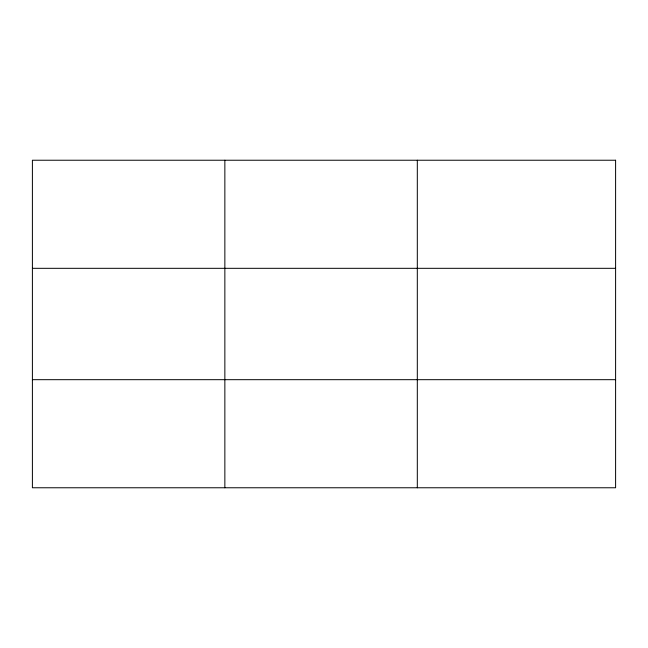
<?xml version="1.0" encoding="UTF-8"?>
<svg xmlns="http://www.w3.org/2000/svg" width="648" height="648" viewBox="0 0 648 648"><rect width="100%" height="100%" fill="white"/><g stroke="black" fill="none" stroke-linecap="round" stroke-linejoin="round"><path stroke-width="0.97" d="M224.856 487.766L224.856 160.234M417.312 487.766L417.312 160.234M32.4 268.321L615.6 268.321M32.4 379.679L615.6 379.679M615.6 160.234L615.6 487.766L32.4 487.766L32.4 160.234L615.6 160.234"/></g></svg>
